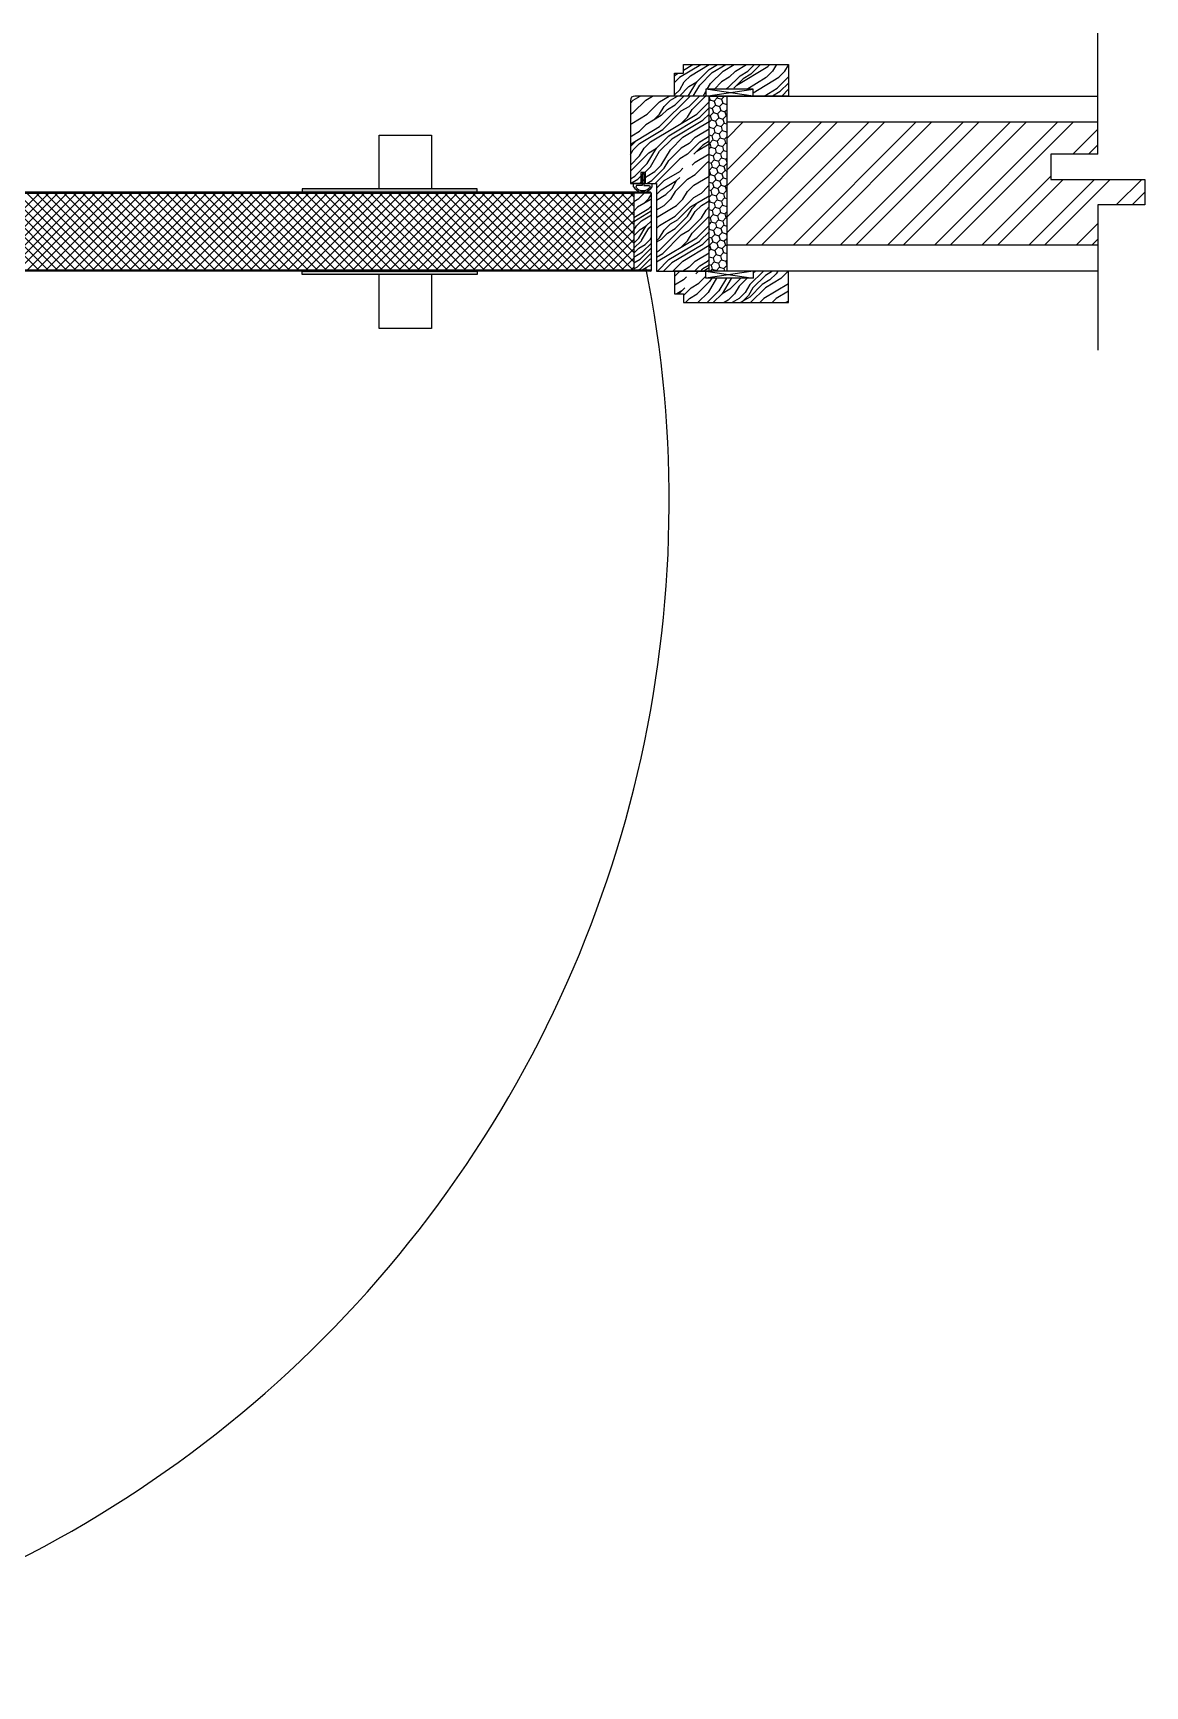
# Model space of a CAD drawing. Header units: inches. Extents: x -12530 to 36157, y 78659 to 110077.
# Drawn here: x 10874 to 11509, y 82137 to 83081 of the extents above; entities that cross this region are included whole.
import ezdxf

# ---------------------------------------------------------------- set-up
doc = ezdxf.new("R2010")
doc.units = ezdxf.units.IN
doc.header["$MEASUREMENT"] = 0
doc.layers.add('freecads.com', color=7, linetype='Continuous')

msp = doc.modelspace()

# ---------------------------------------------------------------- hatches: boundary and pattern name
at = {"layer": 'freecads.com'}
h = msp.add_hatch(color=256, dxfattribs=at)
h.dxf.hatch_style = 1
h.paths.add_polyline_path([(11128.01, 82991.7), (11028.01, 82991.7), (11028.01, 82989.7), (11128.01, 82989.7)])
h = msp.add_hatch(color=256, dxfattribs=at)
h.dxf.hatch_style = 1
h.paths.add_polyline_path([(11128.01, 82942.7), (11028.01, 82942.7), (11028.01, 82944.7), (11128.01, 82944.7)])

# ---------------------------------------------------------------- linework, layer by layer
at = {"layer": 'freecads.com', "ltscale": 0.1}
for p, q in [((11482.54, 83011.53), (11482.54, 83080.65)), ((11270.54, 83029.37), (11270.87, 83029.7)), ((11270.54, 83002.43), (11297.81, 83029.7)), ((11270.54, 82975.49), (11324.75, 83029.7)), ((11270.54, 83020.39), (11279.85, 83029.7)), ((11270.54, 82993.45), (11306.79, 83029.7)), ((11270.54, 82966.51), (11333.73, 83029.7)), ((11482.54, 83029.7), (11270.54, 83029.7)), ((11281.69, 82959.7), (11351.69, 83029.7)), ((11290.67, 82959.7), (11360.67, 83029.7)), ((11308.63, 82959.7), (11378.63, 83029.7)), ((11317.61, 82959.7), (11387.61, 83029.7)), ((11335.57, 82959.7), (11405.57, 83029.7)), ((11344.55, 82959.7), (11414.55, 83029.7)), ((11362.51, 82959.7), (11432.51, 83029.7)), ((11371.49, 82959.7), (11441.49, 83029.7)), ((11389.45, 82959.7), (11459.45, 83029.7)), ((11398.43, 82959.7), (11468.43, 83029.7)), ((11468.22, 83011.53), (11482.54, 83025.84)), ((11477.2, 83011.53), (11482.54, 83016.86)), ((11482.54, 83011.53), (11455.65, 83011.53)), ((11455.65, 83011.53), (11455.65, 82997.02)), ((11416.39, 82959.7), (11455.65, 82998.96)), ((11425.37, 82959.7), (11462.69, 82997.02)), ((11443.33, 82959.7), (11480.65, 82997.02)), ((11452.31, 82959.7), (11489.63, 82997.02)), ((11455.65, 82997.02), (11509.42, 82997.02)), ((11493.08, 82982.51), (11507.59, 82997.02)), ((11509.42, 82997.02), (11509.42, 82982.51)), ((11502.06, 82982.51), (11509.42, 82989.87)), ((11509.42, 82982.51), (11482.54, 82982.51)), ((11482.54, 82982.51), (11482.54, 82899.63)), ((11470.27, 82959.7), (11482.54, 82971.96)), ((11270.54, 82959.7), (11482.54, 82959.7)), ((11479.25, 82959.7), (11482.54, 82962.98))]:
    msp.add_line(p, q, dxfattribs=at)
at = {"layer": 'freecads.com'}
for p, q in [((11243.69, 83055.39), (11255.87, 83062.7)), ((11245.79, 83059.48), (11251.16, 83062.7)), ((11249.88, 83056.28), (11260.59, 83062.7)), ((11253.42, 83052.74), (11260.49, 83059.81)), ((11260.49, 83059.81), (11265.3, 83062.7)), ((11261.37, 83051.86), (11268.44, 83058.93)), ((11262.26, 83058.04), (11270.02, 83062.7)), ((11268.44, 83058.93), (11274.73, 83062.7)), ((11271.98, 83055.39), (11275.52, 83058.93)), ((11275.51, 83058.93), (11281.8, 83062.7)), ((11276.4, 83050.97), (11294.06, 83061.57)), ((11278.17, 83056.28), (11282.58, 83058.93)), ((11282.59, 83058.93), (11286.36, 83062.7)), ((11284.35, 83057.16), (11289.89, 83062.7)), ((11293.19, 83055.39), (11296.73, 83058.93)), ((11294.08, 83061.58), (11295.2, 83062.7)), ((11298.99, 83062.7), (11296.73, 83058.93)), ((11300.26, 83055.39), (11303.8, 83058.93)), ((11303.8, 83058.93), (11305.78, 83062.24)), ((11240.79, 83056.48), (11242.83, 83057.7)), ((11240.79, 83056.02), (11241.93, 83057.16)), ((11240.79, 83052.48), (11243.7, 83055.39)), ((11243.61, 83044.7), (11249, 83050.09)), ((11243.7, 83048.32), (11246.35, 83052.74)), ((11246.35, 83052.74), (11249.88, 83056.28)), ((11248.59, 83044.7), (11253.42, 83052.74)), ((11249, 83050.09), (11253.41, 83052.74)), ((11251.42, 83044.7), (11255.18, 83050.97)), ((11255.19, 83050.97), (11262.26, 83058.04)), ((11259.48, 83048.7), (11261.37, 83051.85)), ((11263.52, 83048.7), (11267.56, 83052.74)), ((11271.98, 83055.39), (11267.56, 83052.74)), ((11271.1, 83049.21), (11278.17, 83056.28)), ((11274.63, 83049.21), (11279.94, 83054.51)), ((11284.35, 83057.16), (11279.94, 83054.51)), ((11282.04, 83048.7), (11293.18, 83055.38)), ((11285.63, 83046.61), (11300.25, 83055.38)), ((11299.38, 83049.21), (11305.78, 83055.61)), ((11301.15, 83047.44), (11305.78, 83052.07)), ((11215.54, 83040.65), (11217.22, 83042.34)), ((11215.54, 83042.2), (11215.54, 82994.69)), ((11217.22, 83042.33), (11221.16, 83044.7)), ((11217.22, 83035.26), (11224.29, 83042.34)), ((11260.54, 83044.7), (11218.04, 83044.7)), ((11224.29, 83042.33), (11228.23, 83044.7)), ((11225.17, 83034.38), (11232.24, 83041.45)), ((11232.24, 83027.31), (11249.63, 83044.7)), ((11232.24, 83041.45), (11237.65, 83044.7)), ((11234.9, 83038.8), (11238.43, 83042.34)), ((11238.43, 83042.33), (11242.37, 83044.7)), ((11240.79, 83045.41), (11243.7, 83048.32)), ((11241.08, 83039.68), (11246.1, 83044.7)), ((11249.04, 83038.8), (11254.94, 83044.7)), ((11250.81, 83037.03), (11258.47, 83044.7)), ((11253.46, 83034.38), (11260.53, 83041.45)), ((11257.08, 83044.7), (11258.63, 83047.29)), ((11285.63, 83044.7), (11258.63, 83048.7)), ((11258.63, 83044.7), (11285.63, 83048.7)), ((11260.53, 83041.45), (11260.54, 83041.46)), ((11260.54, 83044.7), (11482.54, 83044.7)), ((11260.54, 82944.7), (11260.54, 83044.7)), ((11260.54, 83044.23), (11261, 83042.48)), ((11261, 83042.48), (11260.54, 83042.01)), ((11261, 83042.48), (11263.42, 83041.84)), ((11265.19, 83043.6), (11263.42, 83041.84)), ((11263.42, 83041.84), (11264.07, 83039.42)), ((11264.89, 83044.7), (11265.19, 83043.6)), ((11265.19, 83043.6), (11267.6, 83042.96)), ((11268.25, 83040.54), (11266.48, 83038.77)), ((11269.34, 83044.7), (11267.6, 83042.96)), ((11267.6, 83042.96), (11268.25, 83040.54)), ((11268.25, 83040.54), (11270.54, 83039.93)), ((11269.47, 83044.7), (11270.54, 83044.41)), ((11271.1, 83049.21), (11270.25, 83048.7)), ((11270.54, 83044.7), (11270.54, 82944.7)), ((11291.86, 83044.7), (11299.37, 83049.21)), ((11296.64, 83044.7), (11296.73, 83044.79)), ((11296.73, 83044.79), (11301.14, 83047.44)), ((11301.95, 83044.7), (11305.78, 83048.54)), ((11305.48, 83044.7), (11305.78, 83045)), ((11215.54, 83034.25), (11217.21, 83035.26)), ((11216.33, 83029.08), (11225.17, 83034.38)), ((11233.13, 83033.5), (11224.3, 83028.2)), ((11226.94, 83018.47), (11253.44, 83034.37)), ((11228.71, 83030.84), (11232.24, 83034.38)), ((11232.25, 83034.38), (11234.9, 83038.8)), ((11233.13, 83033.5), (11236.66, 83037.03)), ((11234.01, 83025.54), (11244.62, 83036.15)), ((11236.66, 83037.03), (11241.08, 83039.68)), ((11237.55, 83022.01), (11255.21, 83032.6)), ((11239.31, 83020.24), (11256.98, 83030.84)), ((11244.62, 83036.15), (11249.03, 83038.8)), ((11244.62, 83029.08), (11248.15, 83032.61)), ((11248.16, 83032.61), (11250.81, 83037.03)), ((11255.23, 83032.61), (11260.54, 83037.92)), ((11256.99, 83030.84), (11260.53, 83034.38)), ((11260.53, 83034.38), (11260.54, 83034.38)), ((11260.54, 83038.13), (11262.3, 83037.65)), ((11260.54, 83033.64), (11261.18, 83033.47)), ((11261.82, 83031.06), (11260.54, 83029.77)), ((11262.95, 83035.24), (11261.18, 83033.47)), ((11261.18, 83033.47), (11261.82, 83031.06)), ((11261.82, 83031.06), (11264.24, 83030.41)), ((11264.07, 83039.42), (11262.3, 83037.65)), ((11262.3, 83037.65), (11262.95, 83035.24)), ((11262.95, 83035.24), (11265.36, 83034.59)), ((11264.07, 83039.42), (11266.48, 83038.77)), ((11266.01, 83032.18), (11264.24, 83030.41)), ((11264.24, 83030.41), (11264.89, 83027.99)), ((11267.13, 83036.36), (11265.36, 83034.59)), ((11265.36, 83034.59), (11266.01, 83032.18)), ((11266.01, 83032.18), (11268.42, 83031.53)), ((11266.48, 83038.77), (11267.13, 83036.36)), ((11267.13, 83036.36), (11269.54, 83035.71)), ((11270.19, 83033.3), (11268.42, 83031.53)), ((11268.42, 83031.53), (11269.07, 83029.12)), ((11270.54, 83036.71), (11269.54, 83035.71)), ((11269.54, 83035.71), (11270.19, 83033.3)), ((11270.19, 83033.3), (11270.54, 83033.21)), ((11072.01, 83022.39), (11102.01, 83022.39)), ((11072.01, 82991.7), (11072.01, 83022.39)), ((11102.01, 83022.39), (11102.01, 82991.7)), ((11215.54, 83028.28), (11216.34, 83029.08)), ((11215.54, 83017.28), (11232.23, 83027.3)), ((11215.54, 83021.21), (11216.34, 83022.01)), ((11216.33, 83022.01), (11220.75, 83024.65)), ((11220.75, 83024.66), (11224.29, 83028.19)), ((11220.75, 83017.59), (11234, 83025.54)), ((11230.48, 83014.93), (11237.55, 83022.01)), ((11238.43, 83014.05), (11245.5, 83021.12)), ((11245.5, 83021.12), (11260.54, 83030.14)), ((11249.04, 83017.59), (11252.57, 83021.12)), ((11252.57, 83021.12), (11260.54, 83025.9)), ((11255.22, 83018.47), (11259.64, 83021.12)), ((11259.65, 83021.12), (11260.54, 83022.01)), ((11260.54, 83027.5), (11260.7, 83026.87)), ((11260.7, 83026.87), (11260.54, 83026.71)), ((11260.54, 83022.44), (11262, 83022.04)), ((11260.7, 83026.87), (11263.12, 83026.23)), ((11263.77, 83023.81), (11262, 83022.04)), ((11262, 83022.04), (11262.64, 83019.63)), ((11264.89, 83027.99), (11263.12, 83026.23)), ((11263.12, 83026.23), (11263.77, 83023.81)), ((11263.77, 83023.81), (11266.18, 83023.16)), ((11264.89, 83027.99), (11267.3, 83027.35)), ((11267.95, 83024.93), (11266.18, 83023.16)), ((11266.18, 83023.16), (11266.83, 83020.75)), ((11269.07, 83029.12), (11267.3, 83027.35)), ((11267.3, 83027.35), (11267.95, 83024.93)), ((11267.95, 83024.93), (11270.36, 83024.29)), ((11269.07, 83029.12), (11270.54, 83028.72)), ((11270.54, 83021.4), (11269.24, 83020.1)), ((11270.54, 83024.46), (11270.36, 83024.29)), ((11270.36, 83024.29), (11270.54, 83023.64)), ((11215.54, 83015.9), (11218.99, 83019.35)), ((11215.54, 83011.24), (11217.22, 83014.05)), ((11215.54, 83001.76), (11226.06, 83012.28)), ((11217.22, 83014.05), (11220.75, 83017.59)), ((11220.76, 83010.52), (11223.4, 83014.93)), ((11223.41, 83014.93), (11226.94, 83018.47)), ((11225.17, 83006.1), (11230.47, 83014.93)), ((11226.06, 83012.28), (11230.47, 83014.93)), ((11226.94, 83004.33), (11232.24, 83013.16)), ((11232.24, 83013.17), (11239.32, 83020.24)), ((11233.13, 83005.21), (11238.43, 83014.05)), ((11237.55, 83007.86), (11244.62, 83014.93)), ((11249.04, 83017.59), (11244.62, 83014.94)), ((11248.15, 83011.4), (11255.23, 83018.47)), ((11251.69, 83011.4), (11256.99, 83016.7)), ((11252.57, 83006.98), (11260.54, 83011.76)), ((11253.46, 83013.17), (11260.54, 83017.41)), ((11260.54, 83018.83), (11257, 83016.7)), ((11260.54, 83017.95), (11260.88, 83017.86)), ((11261.52, 83015.45), (11260.54, 83014.46)), ((11262.64, 83019.63), (11260.88, 83017.86)), ((11260.88, 83017.86), (11261.52, 83015.45)), ((11261.52, 83015.45), (11263.94, 83014.8)), ((11262.64, 83019.63), (11265.06, 83018.98)), ((11264.59, 83012.38), (11262.82, 83010.62)), ((11265.71, 83016.57), (11263.94, 83014.8)), ((11263.94, 83014.8), (11264.59, 83012.38)), ((11264.59, 83012.38), (11267, 83011.74)), ((11266.83, 83020.75), (11265.06, 83018.98)), ((11265.06, 83018.98), (11265.71, 83016.57)), ((11265.71, 83016.57), (11268.12, 83015.92)), ((11266.83, 83020.75), (11269.24, 83020.1)), ((11268.77, 83013.51), (11267, 83011.74)), ((11267, 83011.74), (11267.65, 83009.32)), ((11269.89, 83017.69), (11268.12, 83015.92)), ((11268.12, 83015.92), (11268.77, 83013.51)), ((11268.77, 83013.51), (11270.54, 83013.03)), ((11269.24, 83020.1), (11269.89, 83017.69)), ((11269.89, 83017.69), (11270.54, 83017.51)), ((11215.54, 83005.3), (11220.75, 83010.52)), ((11218.1, 82999.02), (11225.17, 83006.1)), ((11219.87, 82997.26), (11226.94, 83004.33)), ((11227.83, 82996.37), (11234.9, 83003.44)), ((11229.59, 83001.68), (11233.13, 83005.21)), ((11229.67, 82994.69), (11243.74, 83008.75)), ((11234.9, 83003.45), (11237.55, 83007.86)), ((11243.74, 83001.68), (11245.5, 83003.44)), ((11248.16, 83011.4), (11243.75, 83008.75)), ((11250.81, 83005.21), (11252.57, 83006.98)), ((11252.57, 82999.91), (11259.65, 83006.98)), ((11259.64, 83006.98), (11260.54, 83007.51)), ((11260.54, 83011.23), (11262.82, 83010.62)), ((11260.54, 83006.75), (11261.7, 83006.43)), ((11260.54, 83002.26), (11260.58, 83002.25)), ((11262.34, 83004.02), (11260.58, 83002.25)), ((11260.58, 83002.25), (11261.22, 82999.84)), ((11263.47, 83008.2), (11261.7, 83006.43)), ((11261.7, 83006.43), (11262.34, 83004.02)), ((11262.34, 83004.02), (11264.76, 83003.37)), ((11262.82, 83010.62), (11263.47, 83008.2)), ((11263.47, 83008.2), (11265.88, 83007.56)), ((11266.53, 83005.14), (11264.76, 83003.37)), ((11264.76, 83003.37), (11265.41, 83000.96)), ((11267.65, 83009.32), (11265.88, 83007.56)), ((11265.88, 83007.56), (11266.53, 83005.14)), ((11266.53, 83005.14), (11268.94, 83004.49)), ((11267.65, 83009.32), (11270.06, 83008.68)), ((11270.54, 83006.09), (11268.94, 83004.49)), ((11268.94, 83004.49), (11269.59, 83002.08)), ((11270.54, 83009.15), (11270.06, 83008.68)), ((11270.06, 83008.68), (11270.54, 83006.91)), ((11215.54, 82997.48), (11218.08, 82999.01)), ((11215.54, 82994.69), (11220.49, 82994.69)), ((11215.59, 82994.69), (11219.86, 82997.25)), ((11217.34, 82992.79), (11217.34, 82994.69)), ((11221.44, 82994.69), (11217.34, 82994.69)), ((11219, 82993.69), (11218.62, 82992.66)), ((11222.19, 82993.69), (11219, 82993.69)), ((11220.3, 82994.69), (11221.62, 82995.48)), ((11220.49, 82994.69), (11225.99, 82994.69)), ((11221.44, 83000.94), (11221.44, 82994.69)), ((11223.94, 83000.94), (11221.44, 83000.94)), ((11221.64, 82995.49), (11225.17, 82999.02)), ((11223.19, 83000.19), (11222.19, 83000.19)), ((11222.19, 83000.19), (11222.19, 82993.69)), ((11223.19, 83000.19), (11223.19, 82993.69)), ((11223.19, 82993.69), (11226.38, 82993.69)), ((11223.94, 83000.94), (11223.94, 82994.69)), ((11223.94, 82994.69), (11228.04, 82994.69)), ((11225.02, 82994.69), (11227.81, 82996.36)), ((11225.17, 82999.02), (11229.59, 83001.67)), ((11225.99, 82994.69), (11230.54, 82994.69)), ((11226.38, 82993.69), (11226.75, 82992.66)), ((11228.04, 82992.79), (11228.04, 82994.69)), ((11230.54, 82992.01), (11234.9, 82996.37)), ((11230.54, 82994.69), (11230.54, 82944.7)), ((11233.12, 82991.06), (11241.95, 82996.36)), ((11234.88, 82996.36), (11243.71, 83001.66)), ((11239.32, 82991.95), (11241.97, 82996.37)), ((11241.08, 82990.19), (11248.15, 82997.26)), ((11241.97, 82996.37), (11243.74, 82998.14)), ((11248.15, 82997.26), (11252.57, 82999.91)), ((11248.15, 82990.19), (11251.69, 82993.72)), ((11251.69, 82993.73), (11260.52, 82999.02)), ((11256.11, 82989.3), (11259.65, 82992.84)), ((11260.54, 82993.37), (11259.65, 82992.84)), ((11260.53, 82999.02), (11260.54, 82999.03)), ((11261.22, 82999.84), (11260.54, 82999.15)), ((11260.54, 82995.54), (11262.52, 82995.01)), ((11261.22, 82999.84), (11263.64, 82999.19)), ((11264.29, 82996.78), (11262.52, 82995.01)), ((11262.52, 82995.01), (11263.17, 82992.59)), ((11265.41, 83000.96), (11263.64, 82999.19)), ((11263.64, 82999.19), (11264.29, 82996.78)), ((11264.29, 82996.78), (11266.7, 82996.13)), ((11265.41, 83000.96), (11267.82, 83000.31)), ((11267.35, 82993.71), (11265.58, 82991.95)), ((11268.47, 82997.9), (11266.7, 82996.13)), ((11266.7, 82996.13), (11267.35, 82993.71)), ((11267.35, 82993.71), (11269.76, 82993.07)), ((11269.59, 83002.08), (11267.82, 83000.31)), ((11267.82, 83000.31), (11268.47, 82997.9)), ((11268.47, 82997.9), (11270.54, 82997.34)), ((11269.59, 83002.08), (11270.54, 83001.82)), ((11270.54, 82993.84), (11269.76, 82993.07)), ((11269.76, 82993.07), (11270.41, 82990.65)), ((10877.66, 82945.2), (10833.66, 82989.2)), ((10834.01, 82945.2), (10878.02, 82989.2)), ((10882.97, 82945.2), (10838.96, 82989.2)), ((10839.31, 82945.2), (10883.32, 82989.2)), ((10888.27, 82945.2), (10844.26, 82989.2)), ((10844.62, 82945.2), (10888.62, 82989.2)), ((10893.57, 82945.2), (10849.57, 82989.2)), ((10849.92, 82945.2), (10893.93, 82989.2)), ((10898.88, 82945.2), (10854.87, 82989.2)), ((10855.22, 82945.2), (10899.23, 82989.2)), ((10904.18, 82945.2), (10860.17, 82989.2)), ((10860.53, 82945.2), (10904.53, 82989.2)), ((10909.48, 82945.2), (10865.48, 82989.2)), ((10865.83, 82945.2), (10909.84, 82989.2)), ((10914.79, 82945.2), (10870.78, 82989.2)), ((10871.13, 82945.2), (10915.14, 82989.2)), ((10920.09, 82945.2), (10876.08, 82989.2)), ((10876.44, 82945.2), (10920.44, 82989.2)), ((10925.39, 82945.2), (10881.39, 82989.2)), ((10881.74, 82945.2), (10925.75, 82989.2)), ((10930.7, 82945.2), (10886.69, 82989.2)), ((10887.04, 82945.2), (10931.05, 82989.2)), ((10936, 82945.2), (10891.99, 82989.2)), ((10892.35, 82945.2), (10936.35, 82989.2)), ((10941.3, 82945.2), (10897.3, 82989.2)), ((10897.65, 82945.2), (10941.66, 82989.2)), ((10946.61, 82945.2), (10902.6, 82989.2)), ((10902.95, 82945.2), (10946.96, 82989.2)), ((10951.91, 82945.2), (10907.9, 82989.2)), ((10908.26, 82945.2), (10952.26, 82989.2)), ((10957.21, 82945.2), (10913.21, 82989.2)), ((10913.56, 82945.2), (10957.57, 82989.2)), ((10962.52, 82945.2), (10918.51, 82989.2)), ((10918.86, 82945.2), (10962.87, 82989.2)), ((10967.82, 82945.2), (10923.81, 82989.2)), ((10924.17, 82945.2), (10968.17, 82989.2)), ((10973.12, 82945.2), (10929.12, 82989.2)), ((10929.47, 82945.2), (10973.48, 82989.2)), ((10978.43, 82945.2), (10934.42, 82989.2)), ((10934.77, 82945.2), (10978.78, 82989.2)), ((10983.73, 82945.2), (10939.72, 82989.2)), ((10940.08, 82945.2), (10984.08, 82989.2)), ((10989.03, 82945.2), (10945.03, 82989.2)), ((10945.38, 82945.2), (10989.39, 82989.2)), ((10994.34, 82945.2), (10950.33, 82989.2)), ((10950.68, 82945.2), (10994.69, 82989.2)), ((10999.64, 82945.2), (10955.63, 82989.2)), ((10955.99, 82945.2), (10999.99, 82989.2)), ((11004.94, 82945.2), (10960.94, 82989.2)), ((10961.29, 82945.2), (11005.3, 82989.2)), ((11010.25, 82945.2), (10966.24, 82989.2)), ((10966.59, 82945.2), (11010.6, 82989.2)), ((11015.55, 82945.2), (10971.54, 82989.2)), ((10971.9, 82945.2), (11015.9, 82989.2)), ((11020.85, 82945.2), (10976.85, 82989.2)), ((10977.2, 82945.2), (11021.21, 82989.2)), ((11026.16, 82945.2), (10982.15, 82989.2)), ((10982.5, 82945.2), (11026.51, 82989.21)), ((11031.46, 82945.2), (10987.45, 82989.2)), ((10987.81, 82945.2), (11031.81, 82989.21)), ((11036.76, 82945.2), (10992.76, 82989.2)), ((10993.11, 82945.2), (11037.12, 82989.21)), ((11042.07, 82945.2), (10998.06, 82989.2)), ((10998.41, 82945.2), (11042.42, 82989.21)), ((11047.37, 82945.2), (11003.36, 82989.2)), ((11003.72, 82945.2), (11047.72, 82989.21)), ((11052.67, 82945.2), (11008.66, 82989.2)), ((11009.02, 82945.2), (11053.03, 82989.21)), ((11057.97, 82945.2), (11013.97, 82989.2)), ((11014.32, 82945.2), (11058.33, 82989.21)), ((11063.28, 82945.2), (11019.27, 82989.2)), ((11019.63, 82945.2), (11063.63, 82989.21)), ((11068.58, 82945.2), (11024.57, 82989.21)), ((11024.93, 82945.2), (11068.94, 82989.21)), ((11128.01, 82991.7), (11028.01, 82991.7)), ((11028.01, 82991.7), (11028.01, 82989.7)), ((11028.01, 82989.7), (11128.01, 82989.7)), ((11073.88, 82945.2), (11029.88, 82989.21)), ((11030.23, 82945.2), (11074.24, 82989.21)), ((11079.19, 82945.2), (11035.18, 82989.21)), ((11035.54, 82945.2), (11079.54, 82989.21)), ((11084.49, 82945.2), (11040.48, 82989.21)), ((11040.84, 82945.2), (11084.85, 82989.21)), ((11089.79, 82945.2), (11045.79, 82989.21)), ((11046.14, 82945.2), (11090.15, 82989.21)), ((11095.1, 82945.2), (11051.09, 82989.21)), ((11051.45, 82945.2), (11095.45, 82989.21)), ((11100.4, 82945.2), (11056.39, 82989.21)), ((11056.75, 82945.2), (11100.76, 82989.21)), ((11105.7, 82945.2), (11061.7, 82989.21)), ((11062.05, 82945.2), (11106.06, 82989.21)), ((11111.01, 82945.2), (11067, 82989.21)), ((11067.36, 82945.2), (11111.36, 82989.21)), ((11116.31, 82945.2), (11072.3, 82989.21)), ((11072.66, 82945.2), (11116.67, 82989.21)), ((11121.61, 82945.2), (11077.61, 82989.21)), ((11077.96, 82945.2), (11121.97, 82989.21)), ((11126.92, 82945.2), (11082.91, 82989.21)), ((11083.27, 82945.2), (11127.27, 82989.21)), ((11132.22, 82945.2), (11088.21, 82989.21)), ((11088.57, 82945.2), (11132.58, 82989.21)), ((11137.52, 82945.2), (11093.52, 82989.21)), ((11093.87, 82945.2), (11137.88, 82989.21)), ((11142.83, 82945.2), (11098.82, 82989.21)), ((11099.18, 82945.2), (11143.18, 82989.21)), ((11148.13, 82945.2), (11104.12, 82989.21)), ((11104.48, 82945.2), (11148.49, 82989.21)), ((11153.43, 82945.2), (11109.43, 82989.21)), ((11109.78, 82945.2), (11153.79, 82989.21)), ((11158.74, 82945.2), (11114.73, 82989.21)), ((11115.09, 82945.2), (11159.09, 82989.21)), ((11164.04, 82945.2), (11120.03, 82989.21)), ((11120.39, 82945.2), (11164.4, 82989.21)), ((11169.34, 82945.2), (11125.34, 82989.21)), ((11125.69, 82945.2), (11169.7, 82989.21)), ((11128.01, 82989.7), (11128.01, 82991.7)), ((11174.65, 82945.2), (11130.64, 82989.21)), ((11131, 82945.2), (11175, 82989.21)), ((11179.95, 82945.2), (11135.94, 82989.21)), ((11136.3, 82945.2), (11180.31, 82989.21)), ((11185.25, 82945.2), (11141.25, 82989.21)), ((11141.6, 82945.2), (11185.61, 82989.21)), ((11190.56, 82945.2), (11146.55, 82989.21)), ((11146.91, 82945.2), (11190.91, 82989.21)), ((11195.86, 82945.2), (11151.85, 82989.21)), ((11152.21, 82945.2), (11196.22, 82989.21)), ((11201.16, 82945.2), (11157.16, 82989.21)), ((11157.51, 82945.2), (11201.52, 82989.21)), ((11206.47, 82945.2), (11162.46, 82989.21)), ((11162.82, 82945.2), (11206.82, 82989.21)), ((11211.77, 82945.2), (11167.76, 82989.21)), ((11168.12, 82945.2), (11212.13, 82989.21)), ((11217.07, 82945.2), (11173.07, 82989.21)), ((11173.42, 82945.2), (11217.43, 82989.21)), ((11217.54, 82950.04), (11178.37, 82989.21)), ((11178.73, 82945.2), (11217.54, 82984.01)), ((11217.54, 82955.34), (11183.67, 82989.21)), ((11217.54, 82960.65), (11188.98, 82989.21)), ((11217.54, 82965.95), (11194.28, 82989.21)), ((11217.54, 82971.25), (11199.58, 82989.21)), ((11217.54, 82976.56), (11204.89, 82989.21)), ((11217.54, 82981.86), (11210.19, 82989.21)), ((11217.54, 82987.16), (11215.49, 82989.21)), ((11217.54, 82984.42), (11220.38, 82986.13)), ((11226.75, 82985.42), (11219.69, 82981.18)), ((11220.39, 82986.13), (11223.47, 82989.2)), ((11224.33, 82989.69), (11221.04, 82989.69)), ((11223.22, 82983.3), (11226.05, 82986.13)), ((11226.05, 82986.13), (11227.54, 82988.6)), ((11226.76, 82985.42), (11227.54, 82986.2)), ((11230.54, 82988.48), (11233.13, 82991.07)), ((11230.54, 82985.27), (11235.77, 82988.41)), ((11234.9, 82982.23), (11238.43, 82985.77)), ((11235.78, 82988.42), (11239.32, 82991.95)), ((11241.08, 82990.19), (11238.43, 82985.77)), ((11241.08, 82976.04), (11251.69, 82986.65)), ((11241.97, 82982.23), (11245.5, 82985.77)), ((11245.5, 82985.77), (11248.15, 82990.18)), ((11249.92, 82981.35), (11260.54, 82987.71)), ((11250.81, 82980.46), (11254.34, 82984)), ((11251.69, 82986.65), (11256.11, 82989.3)), ((11256.11, 82982.23), (11260.54, 82984.89)), ((11260.54, 82991.06), (11261.4, 82990.82)), ((11262.04, 82988.41), (11260.54, 82986.9)), ((11260.54, 82985.68), (11260.92, 82984.23)), ((11260.92, 82984.23), (11260.54, 82983.84)), ((11260.92, 82984.23), (11263.34, 82983.58)), ((11263.17, 82992.59), (11261.4, 82990.82)), ((11261.4, 82990.82), (11262.04, 82988.41)), ((11262.04, 82988.41), (11264.46, 82987.76)), ((11263.17, 82992.59), (11265.58, 82991.95)), ((11265.11, 82985.35), (11263.34, 82983.58)), ((11263.34, 82983.58), (11263.99, 82981.17)), ((11266.23, 82989.53), (11264.46, 82987.76)), ((11264.46, 82987.76), (11265.11, 82985.35)), ((11265.11, 82985.35), (11267.52, 82984.7)), ((11265.58, 82991.95), (11266.23, 82989.53)), ((11266.23, 82989.53), (11268.64, 82988.88)), ((11269.29, 82986.47), (11267.52, 82984.7)), ((11267.52, 82984.7), (11268.17, 82982.29)), ((11270.41, 82990.65), (11268.64, 82988.88)), ((11268.64, 82988.88), (11269.29, 82986.47)), ((11269.29, 82986.47), (11270.54, 82986.13)), ((11270.41, 82990.65), (11270.54, 82990.62)), ((11184.03, 82945.2), (11217.54, 82978.7)), ((11217.54, 82979.03), (11219.68, 82981.18)), ((11217.54, 82975.36), (11226.04, 82980.46)), ((11217.54, 82973.1), (11227.45, 82979.05)), ((11221.8, 82973.4), (11227.54, 82976.84)), ((11226.05, 82980.47), (11227.54, 82981.96)), ((11227.46, 82979.05), (11227.54, 82979.13)), ((11230.54, 82979.61), (11234.88, 82982.22)), ((11230.54, 82975.37), (11241.95, 82982.22)), ((11232.24, 82970.74), (11241.08, 82976.04)), ((11232.24, 82956.6), (11249.92, 82974.28)), ((11238.43, 82971.62), (11242.85, 82974.27)), ((11241.08, 82968.97), (11248.15, 82976.04)), ((11242.85, 82974.28), (11249.92, 82981.35)), ((11248.16, 82976.05), (11250.81, 82980.46)), ((11249.04, 82968.09), (11256.11, 82975.16)), ((11249.92, 82974.28), (11252.57, 82978.69)), ((11250.81, 82966.32), (11260.54, 82976.05)), ((11252.57, 82978.7), (11256.11, 82982.23)), ((11256.11, 82975.16), (11258.76, 82979.58)), ((11258.76, 82979.58), (11260.54, 82981.35)), ((11260.54, 82979.85), (11262.22, 82979.4)), ((11260.54, 82975.37), (11261.1, 82975.22)), ((11262.86, 82976.98), (11261.1, 82975.22)), ((11261.1, 82975.22), (11261.74, 82972.8)), ((11263.99, 82981.17), (11262.22, 82979.4)), ((11262.22, 82979.4), (11262.86, 82976.98)), ((11262.86, 82976.98), (11265.28, 82976.34)), ((11263.99, 82981.17), (11266.4, 82980.52)), ((11265.93, 82973.92), (11264.16, 82972.15)), ((11267.05, 82978.1), (11265.28, 82976.34)), ((11265.28, 82976.34), (11265.93, 82973.92)), ((11265.93, 82973.92), (11268.34, 82973.27)), ((11268.17, 82982.29), (11266.4, 82980.52)), ((11266.4, 82980.52), (11267.05, 82978.1)), ((11267.05, 82978.1), (11269.46, 82977.46)), ((11268.17, 82982.29), (11270.54, 82981.65)), ((11270.11, 82975.04), (11268.34, 82973.27)), ((11270.54, 82978.53), (11269.46, 82977.46)), ((11269.46, 82977.46), (11270.11, 82975.04)), ((11270.11, 82975.04), (11270.54, 82974.93)), ((11189.33, 82945.2), (11217.54, 82973.4)), ((11194.64, 82945.2), (11217.54, 82968.1)), ((11217.54, 82968.17), (11218.98, 82970.57)), ((11217.54, 82964.88), (11221.1, 82968.45)), ((11218.98, 82970.57), (11221.81, 82973.4)), ((11220.39, 82963.5), (11224.63, 82970.57)), ((11221.1, 82968.45), (11224.63, 82970.57)), ((11221.81, 82962.09), (11226.05, 82969.15)), ((11224.63, 82970.57), (11227.54, 82973.47)), ((11226.05, 82969.16), (11227.54, 82970.64)), ((11230.54, 82969.03), (11232.24, 82970.74)), ((11232.25, 82963.67), (11234.9, 82968.09)), ((11233.13, 82962.79), (11236.66, 82966.32)), ((11234.01, 82954.83), (11244.62, 82965.44)), ((11234.9, 82968.09), (11238.43, 82971.62)), ((11236.66, 82966.32), (11241.08, 82968.97)), ((11244.62, 82965.44), (11249.03, 82968.09)), ((11248.16, 82961.9), (11250.81, 82966.32)), ((11253.46, 82963.67), (11260.53, 82970.74)), ((11255.23, 82961.9), (11260.54, 82967.21)), ((11260.53, 82970.74), (11260.54, 82970.75)), ((11261.74, 82972.8), (11260.54, 82971.59)), ((11260.54, 82968.95), (11260.62, 82968.62)), ((11260.62, 82968.62), (11260.54, 82968.53)), ((11260.62, 82968.62), (11263.04, 82967.97)), ((11261.74, 82972.8), (11264.16, 82972.15)), ((11263.69, 82965.56), (11261.92, 82963.79)), ((11264.81, 82969.74), (11263.04, 82967.97)), ((11263.04, 82967.97), (11263.69, 82965.56)), ((11263.69, 82965.56), (11266.1, 82964.91)), ((11264.16, 82972.15), (11264.81, 82969.74)), ((11264.81, 82969.74), (11267.22, 82969.09)), ((11267.87, 82966.68), (11266.1, 82964.91)), ((11266.1, 82964.91), (11266.75, 82962.49)), ((11268.99, 82970.86), (11267.22, 82969.09)), ((11267.22, 82969.09), (11267.87, 82966.68)), ((11267.87, 82966.68), (11270.28, 82966.03)), ((11268.34, 82973.27), (11268.99, 82970.86)), ((11268.99, 82970.86), (11270.54, 82970.44)), ((11270.54, 82966.28), (11270.28, 82966.03)), ((11270.28, 82966.03), (11270.54, 82965.09)), ((11199.94, 82945.2), (11217.54, 82962.79)), ((11205.24, 82945.2), (11217.54, 82957.49)), ((11217.54, 82960.64), (11220.39, 82963.5)), ((11217.54, 82957.81), (11221.81, 82962.08)), ((11217.54, 82952.73), (11222.5, 82955.71)), ((11217.54, 82955), (11217.55, 82955.01)), ((11217.56, 82955.01), (11220.39, 82957.84)), ((11219.68, 82947.24), (11227.54, 82955.09)), ((11220.39, 82957.84), (11223.92, 82959.96)), ((11221.1, 82951.48), (11227.54, 82957.91)), ((11222.51, 82955.72), (11227.54, 82960.74)), ((11223.93, 82959.96), (11226.76, 82962.79)), ((11226.76, 82962.79), (11227.54, 82964.09)), ((11230.54, 82961.96), (11232.24, 82963.67)), ((11230.54, 82949.92), (11253.44, 82963.66)), ((11233.13, 82962.78), (11230.54, 82961.23)), ((11230.54, 82955.57), (11232.23, 82956.59)), ((11237.55, 82951.29), (11255.21, 82961.89)), ((11239.31, 82949.53), (11256.98, 82960.13)), ((11244.62, 82958.37), (11248.15, 82961.9)), ((11245.5, 82950.41), (11260.54, 82959.43)), ((11252.57, 82950.41), (11260.54, 82955.19)), ((11256.99, 82960.13), (11260.53, 82963.67)), ((11260.53, 82963.67), (11260.54, 82963.67)), ((11260.54, 82964.16), (11261.92, 82963.79)), ((11260.54, 82959.68), (11260.8, 82959.61)), ((11261.44, 82957.19), (11260.54, 82956.28)), ((11262.56, 82961.37), (11260.8, 82959.61)), ((11260.8, 82959.61), (11261.44, 82957.19)), ((11261.44, 82957.19), (11263.86, 82956.54)), ((11261.92, 82963.79), (11262.56, 82961.37)), ((11262.56, 82961.37), (11264.98, 82960.73)), ((11265.63, 82958.31), (11263.86, 82956.54)), ((11263.86, 82956.54), (11264.51, 82954.13)), ((11266.75, 82962.49), (11264.98, 82960.73)), ((11264.98, 82960.73), (11265.63, 82958.31)), ((11265.63, 82958.31), (11268.04, 82957.66)), ((11266.75, 82962.49), (11269.16, 82961.85)), ((11268.69, 82955.25), (11266.92, 82953.48)), ((11269.81, 82959.43), (11268.04, 82957.66)), ((11268.04, 82957.66), (11268.69, 82955.25)), ((11268.69, 82955.25), (11270.54, 82954.75)), ((11270.54, 82963.22), (11269.16, 82961.85)), ((11269.16, 82961.85), (11269.81, 82959.43)), ((11269.81, 82959.43), (11270.54, 82959.24)), ((11210.55, 82945.2), (11217.54, 82952.19)), ((11215.85, 82945.2), (11217.54, 82946.88)), ((11217.54, 82949.34), (11221.09, 82951.47)), ((11217.54, 82945.95), (11219.68, 82947.23)), ((11221.1, 82945.82), (11220.06, 82945.2)), ((11221.1, 82945.82), (11226.76, 82951.48)), ((11221.95, 82945.2), (11227.54, 82948.55)), ((11226.75, 82951.47), (11227.54, 82951.95)), ((11230.54, 82952.74), (11234, 82954.82)), ((11230.95, 82944.7), (11237.55, 82951.3)), ((11234.49, 82944.7), (11239.32, 82949.53)), ((11239.79, 82944.7), (11245.5, 82950.41)), ((11249.04, 82946.87), (11245.41, 82944.7)), ((11249.04, 82946.88), (11252.57, 82950.41)), ((11252.16, 82944.7), (11255.23, 82947.76)), ((11255.22, 82947.76), (11259.64, 82950.41)), ((11255.7, 82944.7), (11256.99, 82945.99)), ((11260.54, 82948.12), (11257, 82945.99)), ((11257.19, 82944.7), (11260.54, 82946.7)), ((11259.65, 82950.41), (11260.54, 82951.3)), ((11260.54, 82952.95), (11262.74, 82952.36)), ((11260.54, 82948.47), (11261.62, 82948.18)), ((11262.26, 82945.76), (11261.2, 82944.7)), ((11263.38, 82949.95), (11261.62, 82948.18)), ((11261.62, 82948.18), (11262.26, 82945.76)), ((11262.26, 82945.76), (11264.68, 82945.12)), ((11264.51, 82954.13), (11262.74, 82952.36)), ((11262.74, 82952.36), (11263.38, 82949.95)), ((11263.38, 82949.95), (11265.8, 82949.3)), ((11264.51, 82954.13), (11266.92, 82953.48)), ((11266.45, 82946.88), (11264.68, 82945.12)), ((11267.57, 82951.07), (11265.8, 82949.3)), ((11265.8, 82949.3), (11266.45, 82946.88)), ((11266.45, 82946.88), (11268.86, 82946.24)), ((11266.92, 82953.48), (11267.57, 82951.07)), ((11267.57, 82951.07), (11269.98, 82950.42)), ((11270.54, 82947.91), (11268.86, 82946.24)), ((11268.86, 82946.24), (11269.27, 82944.7)), ((11270.54, 82950.97), (11269.98, 82950.42)), ((11269.98, 82950.42), (11270.54, 82948.36)), ((11028.01, 82942.7), (11028.01, 82944.7)), ((11028.01, 82944.7), (11128.01, 82944.7)), ((11128.01, 82942.7), (11028.01, 82942.7)), ((11072.01, 82912.01), (11072.01, 82942.7)), ((11102.01, 82942.7), (11102.01, 82912.01)), ((11128.01, 82944.7), (11128.01, 82942.7)), ((11230.54, 82944.7), (11233.54, 82944.7)), ((11233.54, 82944.7), (11245.54, 82944.7)), ((11243.79, 82944.7), (11240.79, 82941.7)), ((11245.79, 82939.63), (11240.79, 82936.63)), ((11245.54, 82944.7), (11260.54, 82944.7)), ((11247.55, 82941.4), (11245.79, 82939.63)), ((11250.19, 82935.2), (11254.61, 82937.85)), ((11254.39, 82944.7), (11252.86, 82943.16)), ((11260.81, 82938.74), (11253.74, 82931.67)), ((11258.63, 82941.87), (11254.62, 82937.86)), ((11285.63, 82944.7), (11258.63, 82940.7)), ((11258.63, 82944.7), (11285.63, 82940.7)), ((11264.81, 82940.7), (11259.93, 82932.56)), ((11482.54, 82944.7), (11260.54, 82944.7)), ((11261.98, 82940.7), (11260.81, 82938.75)), ((11264.68, 82945.12), (11264.79, 82944.7)), ((11270.47, 82940.7), (11266.12, 82933.45)), ((11273.19, 82940.51), (11267.89, 82931.68)), ((11278.68, 82940.7), (11272.3, 82934.32)), ((11273.37, 82940.7), (11273.19, 82940.51)), ((11277.61, 82936.09), (11274.96, 82931.68)), ((11282.21, 82940.7), (11277.61, 82936.09)), ((11283.79, 82936.98), (11281.14, 82932.56)), ((11291.52, 82944.7), (11283.79, 82936.98)), ((11290.86, 82936.98), (11283.79, 82929.9)), ((11292.63, 82942.28), (11285.56, 82935.21)), ((11287.24, 82944.7), (11285.63, 82943.74)), ((11295.28, 82939.63), (11290.87, 82936.98)), ((11305.78, 82937.44), (11291.76, 82929.03)), ((11296.66, 82944.7), (11292.63, 82942.28)), ((11301.47, 82940.51), (11292.64, 82935.21)), ((11298.82, 82943.16), (11295.28, 82939.63)), ((11299.74, 82944.7), (11298.82, 82943.17)), ((11305.66, 82944.7), (11301.47, 82940.51)), ((11244.9, 82933.44), (11242, 82931.7)), ((11246.67, 82935.21), (11243.16, 82931.7)), ((11250.2, 82935.21), (11245.79, 82930.79)), ((11249.32, 82929.02), (11247, 82926.7)), ((11249.32, 82929.02), (11253.74, 82931.67)), ((11259.93, 82932.56), (11254.07, 82926.7)), ((11266.11, 82933.44), (11259.37, 82926.7)), ((11267.88, 82931.67), (11262.91, 82926.7)), ((11272.3, 82934.32), (11267.89, 82931.67)), ((11271.42, 82928.14), (11269.02, 82926.7)), ((11274.95, 82931.67), (11271.42, 82928.14)), ((11277.61, 82929.02), (11273.73, 82926.7)), ((11281.14, 82932.56), (11277.61, 82929.02)), ((11283.79, 82929.9), (11278.45, 82926.7)), ((11282.91, 82930.79), (11279.37, 82927.25)), ((11285.56, 82935.21), (11282.91, 82930.79)), ((11292.63, 82935.21), (11284.12, 82926.7)), ((11291.75, 82929.02), (11289.42, 82926.7)), ((11298.82, 82929.02), (11296.5, 82926.7)), ((11305.78, 82933.2), (11298.83, 82929.03)), ((11305.78, 82927.54), (11304.38, 82926.7)), ((11102.01, 82912.01), (11072.01, 82912.01))]:
    msp.add_line(p, q, dxfattribs=at)
at = {"layer": 'freecads.com', "ltscale": 100}
for p, q in [((11245.79, 83062.7), (11305.78, 83062.7)), ((11245.79, 83057.7), (11245.79, 83062.7)), ((11305.78, 83062.7), (11305.78, 83044.7)), ((11240.79, 83044.7), (11240.79, 83057.7)), ((11240.79, 83057.7), (11245.79, 83057.7)), ((11258.63, 83044.7), (11240.79, 83044.7)), ((11285.63, 83048.7), (11258.63, 83048.7)), ((11258.63, 83048.7), (11258.63, 83044.7)), ((11285.63, 83044.7), (11258.63, 83044.7)), ((11285.63, 83044.7), (11285.63, 83048.7)), ((11305.78, 83044.7), (11285.63, 83044.7)), ((11258.63, 82944.7), (11240.79, 82944.7)), ((11240.79, 82944.7), (11240.79, 82931.7)), ((11285.63, 82944.7), (11258.63, 82944.7)), ((11258.63, 82940.7), (11258.63, 82944.7)), ((11285.63, 82940.7), (11258.63, 82940.7)), ((11305.78, 82944.7), (11285.63, 82944.7)), ((11285.63, 82944.7), (11285.63, 82940.7)), ((11305.78, 82926.7), (11305.78, 82944.7)), ((11240.79, 82931.7), (11245.79, 82931.7)), ((11245.79, 82931.7), (11245.79, 82926.7)), ((11245.79, 82926.7), (11305.78, 82926.7))]:
    msp.add_line(p, q, dxfattribs=at)
at = {"layer": 'freecads.com', "ltscale": 20}
for p, q in [((11227.04, 82989.7), (10524.01, 82989.7)), ((10533.54, 82989.21), (11217.54, 82989.21)), ((11227.25, 82989.2), (11217.54, 82989.21)), ((11217.54, 82989.21), (11217.54, 82945.2)), ((11227.54, 82945.27), (11227.54, 82988.71)), ((11227.04, 82944.7), (10524.01, 82944.7)), ((11227.4, 82945.2), (10533.54, 82945.2))]:
    msp.add_line(p, q, dxfattribs=at)
at = {"layer": 'freecads.com'}
for centre, radius, start, end in [((11218.04, 83042.2), 2.5, 90, 180), ((11227.17, 83000.78), 12.67, 219.10738, 241.08377), ((11222.69, 82995.85), 5.17, 218.14508, 321.85492), ((11218.21, 83000.78), 12.67, 298.91623, 320.89262)]:
    msp.add_arc(centre, radius, start, end, dxfattribs=at)
at = {"layer": 'freecads.com', "ltscale": 20}
for centre, radius, start, end in [((11226.75, 82988.94), 0.811, 347.23781, 68.94057), ((11227.11, 82988.79), 0.434, 349.99667, 70.30118), ((11226.76, 82945.44), 0.791, 290.69235, 347.96639), ((11227.41, 82945.34), 0.147, 267.65954, 330.87516)]:
    msp.add_arc(centre, radius, start, end, dxfattribs=at)
at = {"layer": 'freecads.com', "ltscale": 10}
msp.add_arc((10560.33, 82813.24), 677.37, 272.82457, 11.3739, dxfattribs=at)

doc.saveas('drawing.dxf')
